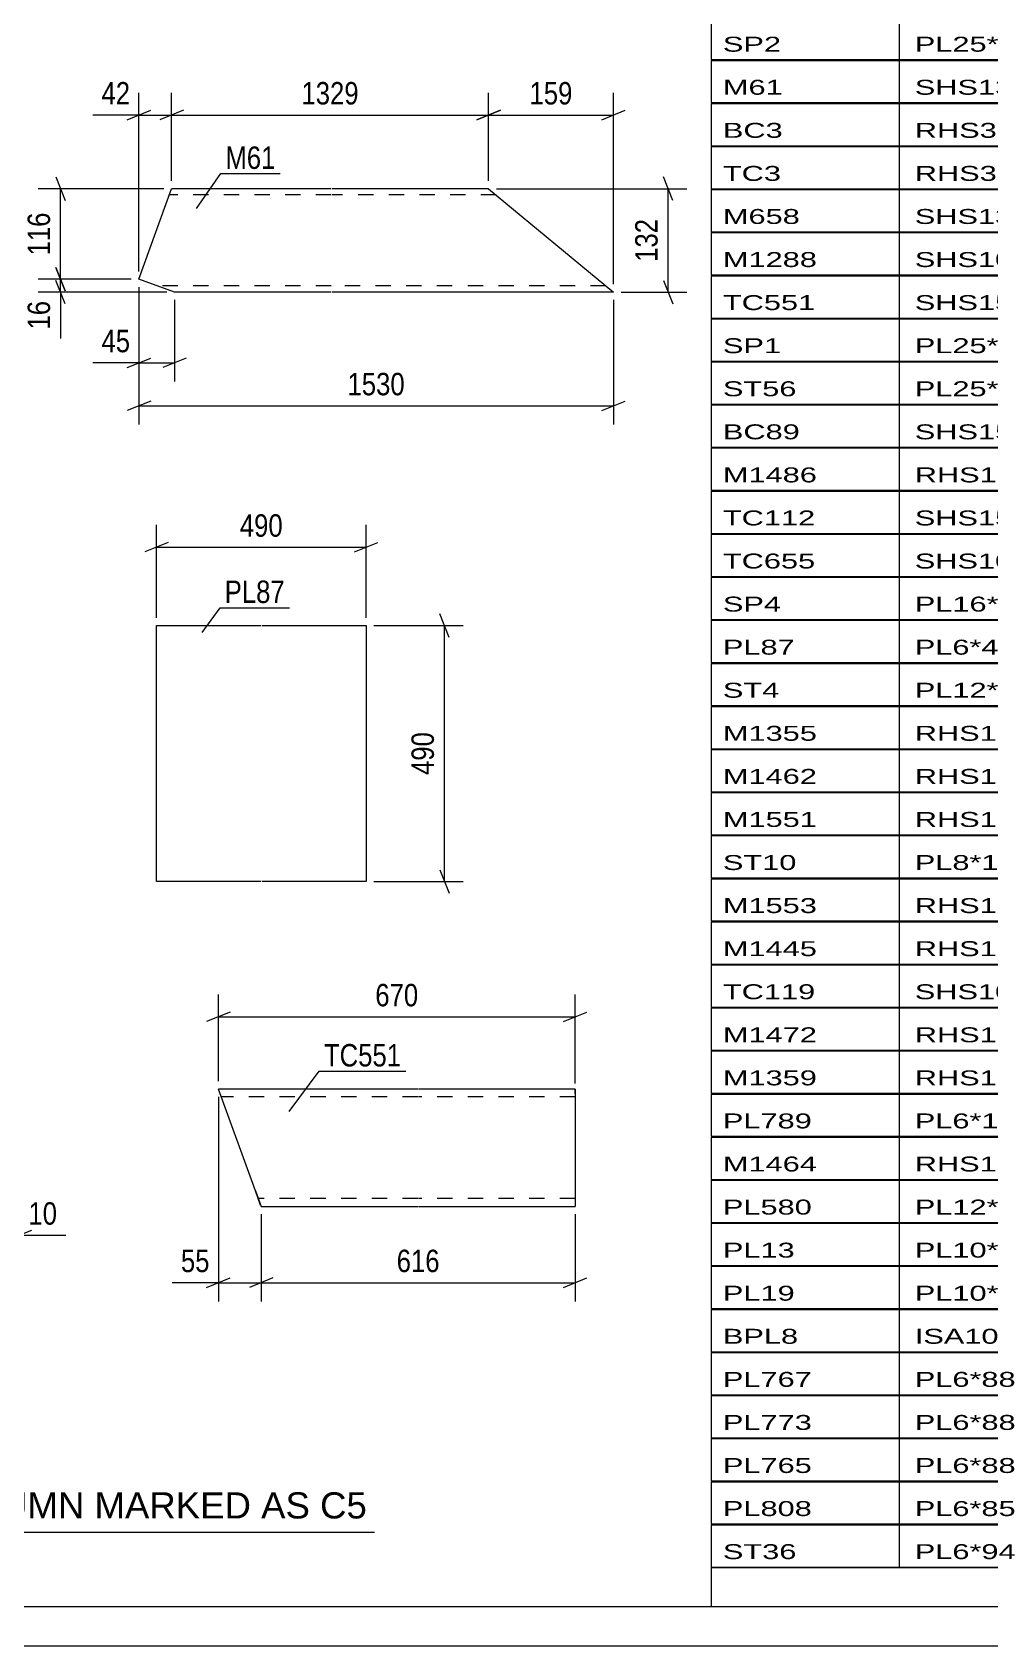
# Model space of a CAD drawing. Header units: millimetres. Extents: x 0 to 841, y 0 to 594.
# Drawn here: x 429.3 to 551.6, y 0 to 206 of the extents above; entities that cross this region are included whole.
import ezdxf

# ---------------------------------------------------------------- set-up
doc = ezdxf.new("R2010")
doc.units = ezdxf.units.MM
doc.linetypes.add('DXK_LINE_DOT2', pattern=[3.9198, 1.9599, -1.9599])
doc.styles.add('Arial', font='arial.ttf', dxfattribs={"height": 0.2})
doc.styles.add('Arial Narrow', font='ARIALN.TTF', dxfattribs={"height": 0.2})

# ---------------------------------------------------------------- blocks, each defined once
blk = doc.blocks.new('Unknown-695494452-1133')
at = {"color": 5, "linetype": 'Continuous'}
for p, q in [((5, 5), (836, 5)), ((0, 0), (841, 0))]:
    blk.add_line(p, q, dxfattribs=at)
blk = doc.blocks.new('Part-695494452-3034 - 3018')
at = {"color": 2, "linetype": 'Continuous'}
for p, q in [((442.94, 174.5), (447.11, 186.06)), ((467.49, 186.06), (447.11, 186.06)), ((487.59, 186.06), (467.59, 186.06)), ((487.59, 186.06), (503.52, 172.86)), ((447.49, 172.86), (442.94, 174.5)), ((467.49, 172.86), (447.49, 172.86)), ((503.52, 172.86), (467.59, 172.86))]:
    blk.add_line(p, q, dxfattribs=at)
at = {"color": 7, "linetype": 'DXK_LINE_DOT2'}
for p, q in [((467.49, 185.26), (446.82, 185.26)), ((488.55, 185.26), (467.59, 185.26)), ((467.49, 173.66), (445.27, 173.66)), ((502.55, 173.66), (467.59, 173.66)), ((502.27, 173.89), (502.33, 173.85)), ((502.48, 173.72), (502.55, 173.66))]:
    blk.add_line(p, q, dxfattribs=at)
blk = doc.blocks.new('Part-695494452-2014 - 1998')
at = {"color": 2, "linetype": 'Continuous'}
for p, q in [((445.18, 97.6), (445.18, 130.27)), ((445.18, 130.27), (458.52, 130.27)), ((458.62, 130.27), (471.95, 130.27)), ((471.95, 130.27), (471.95, 97.6)), ((458.52, 97.6), (445.18, 97.6)), ((471.95, 97.6), (458.62, 97.6))]:
    blk.add_line(p, q, dxfattribs=at)
blk = doc.blocks.new('Part-695494452-11382 - 11381')
at = {"color": 2, "linetype": 'Continuous'}
for p, q in [((457.81, 58.09), (453.08, 71.09)), ((478.54, 71.09), (453.08, 71.09)), ((498.64, 71.09), (478.64, 71.09)), ((498.64, 71.09), (498.64, 56.09)), ((457.81, 58.09), (458.54, 56.09)), ((458.54, 56.09), (478.54, 56.09)), ((478.64, 56.09), (498.64, 56.09))]:
    blk.add_line(p, q, dxfattribs=at)
at = {"color": 7, "linetype": 'DXK_LINE_DOT2'}
for p, q in [((478.54, 70.09), (453.44, 70.09)), ((498.64, 70.09), (478.64, 70.09)), ((498.64, 70.51), (498.64, 71.09)), ((458.48, 56.25), (457.81, 58.09)), ((478.54, 57.09), (458.18, 57.09)), ((498.64, 57.09), (478.64, 57.09))]:
    blk.add_line(p, q, dxfattribs=at)
blk = doc.blocks.new('StraightDimension-695494452-3133 - 3018')
at = {"color": 7, "linetype": 'Continuous'}
for p, q in [((511.11, 184.56), (509.91, 187.56)), ((488.59, 186.06), (512.91, 186.06)), ((510.51, 172.86), (510.51, 186.06)), ((509.91, 174.36), (511.11, 171.36)), ((504.52, 172.86), (512.91, 172.86))]:
    blk.add_line(p, q, dxfattribs=at)
at = {"color": 0}
blk.add_wipeout([(509.76, 182.8), (505.56, 182.8), (505.56, 176.12), (509.76, 176.12)], dxfattribs=at)
at = {"color": 3, "style": 'Arial Narrow'}
blk.add_text('132', height=2.863, rotation=90.0002, dxfattribs=at).set_placement((509.16, 176.72))
blk = doc.blocks.new('StraightDimension-695494452-3111 - 3018')
at = {"color": 7, "linetype": 'Continuous'}
for p, q in [((432.34, 187.56), (433.54, 184.56)), ((446.11, 186.06), (430.09, 186.06)), ((432.94, 174.5), (432.94, 186.06)), ((433.54, 173), (432.34, 176)), ((441.94, 174.5), (430.09, 174.5))]:
    blk.add_line(p, q, dxfattribs=at)
at = {"color": 0}
blk.add_wipeout([(432.19, 183.62), (427.99, 183.62), (427.99, 176.94), (432.19, 176.94)], dxfattribs=at)
at = {"color": 3, "style": 'Arial Narrow'}
blk.add_text('116', height=2.863, rotation=90.0002, dxfattribs=at).set_placement((431.59, 177.54))
blk = doc.blocks.new('StraightDimension-695494452-3054 - 3018')
at = {"color": 7, "linetype": 'Continuous'}
for p, q in [((447.11, 187.06), (447.11, 198.32)), ((487.59, 187.06), (487.59, 198.32)), ((448.61, 196.07), (445.61, 194.87)), ((486.09, 194.87), (489.09, 196.07)), ((447.11, 195.47), (487.59, 195.47))]:
    blk.add_line(p, q, dxfattribs=at)
at = {"color": 0}
blk.add_wipeout([(471.61, 196.22), (471.61, 200.42), (463.09, 200.42), (463.09, 196.22)], dxfattribs=at)
at = {"color": 3, "style": 'Arial Narrow'}
blk.add_text('1329', height=2.863, dxfattribs=at).set_placement((463.69, 196.82))
blk = doc.blocks.new('StraightDimension-695494452-3096 - 3018')
at = {"color": 7, "linetype": 'Continuous'}
for p, q in [((432.34, 176), (433.54, 173)), ((441.94, 174.5), (430.09, 174.5)), ((433.54, 171.36), (432.34, 174.36)), ((432.94, 172.86), (432.94, 174.5)), ((446.49, 172.86), (430.09, 172.86))]:
    blk.add_line(p, q, dxfattribs=at)
at = {"color": 0}
blk.add_wipeout([(432.19, 172.33), (427.99, 172.33), (427.99, 167.48), (432.19, 167.48)], dxfattribs=at)
at = {"color": 7, "linetype": 'Continuous'}
blk.add_line((432.94, 172.86), (432.94, 166.95), dxfattribs=at)
blk.add_line((432.94, 172.86), (432.94, 166.95), dxfattribs=at)
at = {"color": 3, "style": 'Arial Narrow'}
blk.add_text('16', height=2.863, rotation=90.0002, dxfattribs=at).set_placement((431.59, 168.08))
blk = doc.blocks.new('StraightDimension-695494452-3037 - 3018')
at = {"color": 7, "linetype": 'Continuous'}
for p, q in [((442.94, 175.5), (442.94, 198.32)), ((447.11, 187.06), (447.11, 198.32)), ((441.44, 194.87), (444.44, 196.07)), ((448.61, 196.07), (445.61, 194.87)), ((442.94, 195.47), (447.11, 195.47))]:
    blk.add_line(p, q, dxfattribs=at)
at = {"color": 0}
blk.add_wipeout([(442.42, 196.22), (442.42, 200.42), (437.56, 200.42), (437.56, 196.22)], dxfattribs=at)
at = {"color": 7, "linetype": 'Continuous'}
blk.add_line((442.94, 195.47), (437.04, 195.47), dxfattribs=at)
blk.add_line((442.94, 195.47), (437.04, 195.47), dxfattribs=at)
at = {"color": 3, "style": 'Arial Narrow'}
blk.add_text('42', height=2.863, dxfattribs=at).set_placement((438.16, 196.82))
blk = doc.blocks.new('StraightDimension-695494452-3078 - 3018')
at = {"color": 7, "linetype": 'Continuous'}
for p, q in [((487.59, 187.06), (487.59, 198.32)), ((503.52, 173.86), (503.52, 198.32)), ((489.09, 196.07), (486.09, 194.87)), ((502.02, 194.87), (505.02, 196.07)), ((487.59, 195.47), (503.52, 195.47))]:
    blk.add_line(p, q, dxfattribs=at)
at = {"color": 0}
blk.add_wipeout([(498.89, 196.22), (498.89, 200.42), (492.21, 200.42), (492.21, 196.22)], dxfattribs=at)
at = {"color": 3, "style": 'Arial Narrow'}
blk.add_text('159', height=2.863, dxfattribs=at).set_placement((492.81, 196.82))
blk = doc.blocks.new('StraightDimension-695494452-3155 - 3018')
at = {"color": 7, "linetype": 'Continuous'}
for p, q in [((442.94, 173.5), (442.94, 155.93)), ((503.52, 171.86), (503.52, 155.93)), ((444.44, 158.93), (441.44, 157.73)), ((502.02, 157.73), (505.02, 158.93)), ((442.94, 158.33), (503.52, 158.33))]:
    blk.add_line(p, q, dxfattribs=at)
at = {"color": 0}
blk.add_wipeout([(477.49, 159.08), (477.49, 163.28), (468.97, 163.28), (468.97, 159.08)], dxfattribs=at)
at = {"color": 3, "style": 'Arial Narrow'}
blk.add_text('1530', height=2.863, dxfattribs=at).set_placement((469.57, 159.68))
blk = doc.blocks.new('StraightDimension-695494452-3174 - 3018')
at = {"color": 7, "linetype": 'Continuous'}
for p, q in [((442.94, 173.5), (442.94, 161.43)), ((447.49, 171.86), (447.49, 161.43)), ((441.44, 163.23), (444.44, 164.43)), ((442.94, 163.83), (447.49, 163.83)), ((448.99, 164.43), (445.99, 163.23))]:
    blk.add_line(p, q, dxfattribs=at)
at = {"color": 0}
blk.add_wipeout([(442.42, 164.58), (442.42, 168.78), (437.56, 168.78), (437.56, 164.58)], dxfattribs=at)
at = {"color": 7, "linetype": 'Continuous'}
blk.add_line((442.94, 163.83), (437.04, 163.83), dxfattribs=at)
blk.add_line((442.94, 163.83), (437.04, 163.83), dxfattribs=at)
at = {"color": 3, "style": 'Arial Narrow'}
blk.add_text('45', height=2.863, dxfattribs=at).set_placement((438.16, 165.18))
blk = doc.blocks.new('StraightDimension-695494452-2017 - 1998')
at = {"color": 7, "linetype": 'Continuous'}
for p, q in [((445.18, 131.27), (445.18, 143.12)), ((471.95, 131.27), (471.95, 143.12)), ((446.68, 140.87), (443.68, 139.67)), ((445.18, 140.27), (471.95, 140.27)), ((470.45, 139.67), (473.45, 140.87))]:
    blk.add_line(p, q, dxfattribs=at)
at = {"color": 0}
blk.add_wipeout([(461.91, 141.02), (461.91, 145.22), (455.22, 145.22), (455.22, 141.02)], dxfattribs=at)
at = {"color": 3, "style": 'Arial Narrow'}
blk.add_text('490', height=2.863, dxfattribs=at).set_placement((455.82, 141.62))
blk = doc.blocks.new('StraightDimension-695494452-2028 - 1998')
at = {"color": 7, "linetype": 'Continuous'}
for p, q in [((472.95, 130.27), (484.35, 130.27)), ((482.55, 128.77), (481.35, 131.77)), ((481.95, 97.6), (481.95, 130.27)), ((481.35, 99.1), (482.55, 96.1)), ((472.95, 97.6), (484.35, 97.6))]:
    blk.add_line(p, q, dxfattribs=at)
at = {"color": 0}
blk.add_wipeout([(481.2, 117.28), (477, 117.28), (477, 110.59), (481.2, 110.59)], dxfattribs=at)
at = {"color": 3, "style": 'Arial Narrow'}
blk.add_text('490', height=2.863, rotation=90.0002, dxfattribs=at).set_placement((480.6, 111.19))
blk = doc.blocks.new('StraightDimension-695494452-11578 - 11365')
at = {"color": 7, "linetype": 'Continuous'}
for p, q in [((427.71, 72.55), (427.71, 50.02)), ((426.74, 62.55), (426.74, 50.02)), ((425.24, 51.82), (428.24, 53.02)), ((429.21, 53.02), (426.21, 51.82)), ((426.74, 52.42), (427.71, 52.42))]:
    blk.add_line(p, q, dxfattribs=at)
at = {"color": 0}
blk.add_wipeout([(433.09, 53.17), (433.09, 57.37), (428.23, 57.37), (428.23, 53.17)], dxfattribs=at)
at = {"color": 7, "linetype": 'Continuous'}
blk.add_line((427.71, 52.42), (433.61, 52.42), dxfattribs=at)
blk.add_line((427.71, 52.42), (433.61, 52.42), dxfattribs=at)
at = {"color": 3, "style": 'Arial Narrow'}
blk.add_text('10', height=2.863, dxfattribs=at).set_placement((428.83, 53.77))
blk = doc.blocks.new('StraightDimension-695494452-11906 - 11381')
at = {"color": 7, "linetype": 'Continuous'}
for p, q in [((453.08, 72.09), (453.08, 83.15)), ((498.64, 71.8), (498.64, 83.15)), ((454.58, 80.9), (451.58, 79.7)), ((497.14, 79.7), (500.14, 80.9)), ((453.08, 80.3), (498.64, 80.3))]:
    blk.add_line(p, q, dxfattribs=at)
at = {"color": 0}
blk.add_wipeout([(479.2, 81.05), (479.2, 85.25), (472.52, 85.25), (472.52, 81.05)], dxfattribs=at)
at = {"color": 3, "style": 'Arial Narrow'}
blk.add_text('670', height=2.863, dxfattribs=at).set_placement((473.12, 81.65))
blk = doc.blocks.new('StraightDimension-695494452-11871 - 11381')
at = {"color": 7, "linetype": 'Continuous'}
for p, q in [((458.54, 55.09), (458.54, 43.96)), ((498.64, 55.09), (498.64, 43.96)), ((460.04, 46.96), (457.04, 45.76)), ((458.54, 46.36), (498.64, 46.36)), ((497.14, 45.76), (500.14, 46.96))]:
    blk.add_line(p, q, dxfattribs=at)
at = {"color": 0}
blk.add_wipeout([(481.93, 47.11), (481.93, 51.31), (475.25, 51.31), (475.25, 47.11)], dxfattribs=at)
at = {"color": 3, "style": 'Arial Narrow'}
blk.add_text('616', height=2.863, dxfattribs=at).set_placement((475.85, 47.71))
blk = doc.blocks.new('StraightDimension-695494452-11872 - 11381')
at = {"color": 7, "linetype": 'Continuous'}
for p, q in [((453.08, 70.09), (453.08, 43.96)), ((458.54, 55.09), (458.54, 43.96)), ((451.58, 45.76), (454.58, 46.96)), ((453.08, 46.36), (458.54, 46.36)), ((460.04, 46.96), (457.04, 45.76))]:
    blk.add_line(p, q, dxfattribs=at)
at = {"color": 0}
blk.add_wipeout([(452.56, 47.11), (452.56, 51.31), (447.7, 51.31), (447.7, 47.11)], dxfattribs=at)
at = {"color": 7, "linetype": 'Continuous'}
blk.add_line((453.08, 46.36), (447.17, 46.36), dxfattribs=at)
blk.add_line((453.08, 46.36), (447.17, 46.36), dxfattribs=at)
at = {"color": 3, "style": 'Arial Narrow'}
blk.add_text('55', height=2.863, dxfattribs=at).set_placement((448.3, 47.71))
blk = doc.blocks.new('Unknown-695494452-27538')
at = {"color": 7, "linetype": 'Continuous'}
for p, q in [((516, 207.95), (516, 202.55)), ((540, 208), (540, 202.5)), ((516, 202.55), (676, 202.55)), ((516, 202.45), (516, 197.05)), ((516, 202.45), (676, 202.45)), ((540, 202.5), (540, 197)), ((516, 197.05), (676, 197.05)), ((516, 196.95), (516, 191.55)), ((516, 196.95), (676, 196.95)), ((540, 197), (540, 191.5)), ((516, 191.55), (676, 191.55)), ((516, 191.45), (516, 186.05)), ((516, 191.45), (676, 191.45)), ((540, 191.5), (540, 186)), ((516, 186.05), (676, 186.05)), ((516, 185.95), (516, 180.55)), ((516, 185.95), (676, 185.95)), ((540, 186), (540, 180.5)), ((516, 180.55), (676, 180.55)), ((516, 180.45), (516, 175.05)), ((516, 180.45), (676, 180.45)), ((540, 180.5), (540, 175)), ((516, 175.05), (676, 175.05)), ((516, 174.95), (516, 169.55)), ((516, 174.95), (676, 174.95)), ((540, 175), (540, 169.5)), ((516, 169.55), (676, 169.55)), ((516, 169.45), (516, 164.05)), ((516, 169.45), (676, 169.45)), ((540, 169.5), (540, 164)), ((516, 164.05), (676, 164.05)), ((516, 163.95), (516, 158.55)), ((516, 163.95), (676, 163.95)), ((540, 164), (540, 158.5)), ((516, 158.55), (676, 158.55)), ((516, 158.45), (516, 153.05)), ((516, 158.45), (676, 158.45)), ((540, 158.5), (540, 153)), ((516, 153.05), (676, 153.05)), ((516, 152.95), (516, 147.55)), ((516, 152.95), (676, 152.95)), ((540, 153), (540, 147.5)), ((516, 147.55), (676, 147.55)), ((516, 147.45), (516, 142.05)), ((516, 147.45), (676, 147.45)), ((540, 147.5), (540, 142)), ((516, 142.05), (676, 142.05)), ((516, 141.95), (516, 136.55)), ((516, 141.95), (676, 141.95)), ((540, 142), (540, 136.5)), ((516, 136.55), (676, 136.55)), ((516, 136.45), (516, 131.05)), ((516, 136.45), (676, 136.45)), ((540, 136.5), (540, 131)), ((516, 131.05), (676, 131.05)), ((516, 130.95), (516, 125.55)), ((516, 130.95), (676, 130.95)), ((540, 131), (540, 125.5)), ((516, 125.55), (676, 125.55)), ((516, 125.45), (516, 120.05)), ((516, 125.45), (676, 125.45)), ((540, 125.5), (540, 120)), ((516, 120.05), (676, 120.05)), ((516, 119.95), (516, 114.55)), ((516, 119.95), (676, 119.95)), ((540, 120), (540, 114.5)), ((516, 114.55), (676, 114.55)), ((516, 114.45), (516, 109.05)), ((516, 114.45), (676, 114.45)), ((540, 114.5), (540, 109)), ((516, 109.05), (676, 109.05)), ((516, 108.95), (516, 103.55)), ((516, 108.95), (676, 108.95)), ((540, 109), (540, 103.5)), ((516, 103.55), (676, 103.55)), ((516, 103.45), (516, 98.05)), ((516, 103.45), (676, 103.45)), ((540, 103.5), (540, 98)), ((516, 98.05), (676, 98.05)), ((516, 97.95), (516, 92.55)), ((516, 97.95), (676, 97.95)), ((540, 98), (540, 92.5)), ((516, 92.55), (676, 92.55)), ((516, 92.45), (516, 87.05)), ((516, 92.45), (676, 92.45)), ((540, 92.5), (540, 87)), ((516, 87.05), (676, 87.05)), ((516, 86.95), (516, 81.55)), ((516, 86.95), (676, 86.95)), ((540, 87), (540, 81.5)), ((516, 81.55), (676, 81.55)), ((516, 81.45), (516, 76.05)), ((516, 81.45), (676, 81.45)), ((540, 81.5), (540, 76)), ((516, 76.05), (676, 76.05)), ((516, 75.95), (516, 70.55)), ((516, 75.95), (676, 75.95)), ((540, 76), (540, 70.5)), ((516, 70.55), (676, 70.55)), ((516, 70.45), (516, 65.05)), ((516, 70.45), (676, 70.45)), ((540, 70.5), (540, 65)), ((516, 65.05), (676, 65.05)), ((516, 64.95), (516, 59.55)), ((516, 64.95), (676, 64.95)), ((540, 65), (540, 59.5)), ((516, 59.55), (676, 59.55)), ((516, 59.45), (516, 54.05)), ((516, 59.45), (676, 59.45)), ((540, 59.5), (540, 54)), ((516, 54.05), (676, 54.05)), ((516, 53.95), (516, 48.55)), ((516, 53.95), (676, 53.95)), ((540, 54), (540, 48.5)), ((516, 48.55), (676, 48.55)), ((516, 48.45), (516, 43.05)), ((516, 48.45), (676, 48.45)), ((540, 48.5), (540, 43)), ((516, 43.05), (676, 43.05)), ((516, 42.95), (516, 37.55)), ((516, 42.95), (676, 42.95)), ((540, 43), (540, 37.5)), ((516, 37.55), (676, 37.55)), ((516, 37.45), (516, 32.05)), ((516, 37.45), (676, 37.45)), ((540, 37.5), (540, 32)), ((516, 32.05), (676, 32.05)), ((516, 31.95), (516, 26.55)), ((516, 31.95), (676, 31.95)), ((540, 32), (540, 26.5)), ((516, 26.55), (676, 26.55)), ((516, 26.45), (516, 21.05)), ((516, 26.45), (676, 26.45)), ((540, 26.5), (540, 21)), ((516, 21.05), (676, 21.05)), ((516, 20.95), (516, 15.55)), ((516, 20.95), (676, 20.95)), ((540, 21), (540, 15.5)), ((516, 15.55), (676, 15.55)), ((516, 15.45), (516, 10.05)), ((516, 15.45), (676, 15.45)), ((540, 15.5), (540, 10)), ((516, 10.05), (676, 10.05)), ((516, 10), (676, 10)), ((516, 10), (516, 5)), ((516, 5), (676, 5))]:
    blk.add_line(p, q, dxfattribs=at)
at = {"color": 7, "linetype": 'Continuous', "style": 'Arial Narrow', "width": 1.794707}
for s, height, p in [('SP2', 1.909, (517.5, 203.56)), ('PL25*440', 1.909, (542, 203.56)), ('M61', 1.909, (517.5, 198.06)), ('SHS132*8', 1.909, (542, 198.06)), ('BC3', 1.909, (517.5, 192.56)), ('RHS300*200*12', 1.9089, (542, 192.56)), ('TC3', 1.909, (517.5, 187.06)), ('RHS300*200*12', 1.9089, (542, 187.06)), ('M658', 1.909, (517.5, 181.56)), ('SHS132*8', 1.909, (542, 181.56)), ('M1288', 1.909, (517.5, 176.06)), ('SHS100*6', 1.909, (542, 176.06)), ('TC551', 1.909, (517.5, 170.56)), ('SHS150*10', 1.909, (542, 170.56)), ('SP1', 1.909, (517.5, 165.06)), ('PL25*300', 1.909, (542, 165.06)), ('ST56', 1.909, (517.5, 159.56)), ('PL25*150', 1.909, (542, 159.56)), ('BC89', 1.909, (517.5, 154.06)), ('SHS150*6', 1.909, (542, 154.06)), ('M1486', 1.909, (517.5, 148.56)), ('RHS100*100*6', 1.9089, (542, 148.56)), ('TC112', 1.909, (517.5, 143.06)), ('SHS150*10', 1.909, (542, 143.06)), ('TC655', 1.909, (517.5, 137.56)), ('SHS100*6', 1.909, (542, 137.56)), ('SP4', 1.909, (517.5, 132.06)), ('PL16*325', 1.909, (542, 132.06)), ('PL87', 1.909, (517.5, 126.56)), ('PL6*490', 1.909, (542, 126.56)), ('ST4', 1.909, (517.5, 121.06)), ('PL12*120', 1.909, (542, 121.06)), ('M1355', 1.909, (517.5, 115.56)), ('RHS100*100*6', 1.9089, (542, 115.56)), ('M1462', 1.909, (517.5, 110.06)), ('RHS100*100*6', 1.9089, (542, 110.06)), ('M1551', 1.909, (517.5, 104.56)), ('RHS100*100*6', 1.9089, (542, 104.56)), ('ST10', 1.909, (517.5, 99.06)), ('PL8*100', 1.909, (542, 99.06)), ('M1553', 1.909, (517.5, 93.56)), ('RHS100*100*6', 1.9089, (542, 93.56)), ('M1445', 1.909, (517.5, 88.06)), ('RHS100*100*6', 1.9089, (542, 88.06)), ('TC119', 1.909, (517.5, 82.56)), ('SHS100*6', 1.909, (542, 82.56)), ('M1472', 1.909, (517.5, 77.06)), ('RHS100*100*6', 1.9089, (542, 77.06)), ('M1359', 1.909, (517.5, 71.56)), ('RHS100*100*6', 1.9089, (542, 71.56)), ('PL789', 1.909, (517.5, 66.06)), ('PL6*180', 1.909, (542, 66.06)), ('M1464', 1.909, (517.5, 60.56)), ('RHS100*100*6', 1.9089, (542, 60.56)), ('PL580', 1.909, (517.5, 55.06)), ('PL12*120', 1.909, (542, 55.06)), ('PL13', 1.909, (517.5, 49.56)), ('PL10*152', 1.909, (542, 49.56)), ('PL19', 1.909, (517.5, 44.06)), ('PL10*170', 1.909, (542, 44.06)), ('BPL8', 1.909, (517.5, 38.56)), ('ISA100X100X6', 1.9089, (542, 38.56)), ('PL767', 1.909, (517.5, 33.06)), ('PL6*88', 1.909, (542, 33.06)), ('PL773', 1.909, (517.5, 27.56)), ('PL6*88', 1.909, (542, 27.56)), ('PL765', 1.909, (517.5, 22.06)), ('PL6*88', 1.909, (542, 22.06)), ('PL808', 1.909, (517.5, 16.56)), ('PL6*85', 1.909, (542, 16.56)), ('ST36', 1.909, (517.5, 11.06)), ('PL6*94', 1.909, (542, 11.06))]:
    blk.add_text(s, height=height, dxfattribs=at).set_placement(p)
blk = doc.blocks.new('Unknown-695494452-27539')
at = {"color": 7, "linetype": 'Continuous'}
blk.add_line((403, 14.5), (473, 14.5), dxfattribs=at)
at = {"color": 7, "style": 'Arial'}
blk.add_text('ONE-COLUMN MARKED AS C5', height=3.3428, dxfattribs=at).set_placement((404.06, 16.25))
blk = doc.blocks.new('Mark-695494452-3030 - 3018')
at = {"color": 0}
blk.add_wipeout([(460.37, 188.59), (460.37, 191.59), (453.98, 191.59), (453.98, 188.59)], dxfattribs=at)
blk.add_wipeout([(460.37, 188.59), (460.37, 191.59), (453.98, 191.59), (453.98, 188.59)], dxfattribs=at)
at = {"color": 30, "linetype": 'Continuous'}
for p, q in [((450.29, 183.54), (453.38, 187.99)), ((453.38, 187.99), (460.97, 187.99))]:
    blk.add_line(p, q, dxfattribs=at)
at = {"color": 3, "style": 'Arial Narrow'}
blk.add_text('M61', height=2.863, dxfattribs=at).set_placement((453.98, 188.59))
blk = doc.blocks.new('Mark-695494452-2010 - 1998')
at = {"color": 0}
blk.add_wipeout([(461.57, 133.16), (461.57, 136.16), (453.89, 136.16), (453.89, 133.16)], dxfattribs=at)
blk.add_wipeout([(461.57, 133.16), (461.57, 136.16), (453.89, 136.16), (453.89, 133.16)], dxfattribs=at)
at = {"color": 30, "linetype": 'Continuous'}
for p, q in [((451.02, 129.4), (453.29, 132.56)), ((453.29, 132.56), (462.17, 132.56))]:
    blk.add_line(p, q, dxfattribs=at)
at = {"color": 3, "style": 'Arial Narrow'}
blk.add_text('PL87', height=2.863, dxfattribs=at).set_placement((453.89, 133.16))
blk = doc.blocks.new('Mark-695494452-11398 - 11381')
at = {"color": 0}
blk.add_wipeout([(476.43, 73.97), (476.43, 76.97), (466.56, 76.97), (466.56, 73.97)], dxfattribs=at)
blk.add_wipeout([(476.43, 73.97), (476.43, 76.97), (466.56, 76.97), (466.56, 73.97)], dxfattribs=at)
at = {"color": 30, "linetype": 'Continuous'}
for p, q in [((462.12, 68.21), (465.96, 73.37)), ((465.96, 73.37), (477.03, 73.37))]:
    blk.add_line(p, q, dxfattribs=at)
at = {"color": 3, "style": 'Arial Narrow'}
blk.add_text('TC551', height=2.863, dxfattribs=at).set_placement((466.56, 73.97))

msp = doc.modelspace()

# ---------------------------------------------------------------- block references
for name in ['Unknown-695494452-1133', 'Unknown-695494452-27538', 'Part-695494452-3034 - 3018', 'Part-695494452-2014 - 1998', 'Part-695494452-11382 - 11381', 'Unknown-695494452-27539']:
    msp.add_blockref(name, (0, 0))

# ---------------------------------------------------------------- next in the draw order: block references
for name in ['StraightDimension-695494452-3111 - 3018', 'StraightDimension-695494452-3133 - 3018', 'StraightDimension-695494452-2017 - 1998', 'StraightDimension-695494452-11906 - 11381', 'StraightDimension-695494452-11578 - 11365', 'StraightDimension-695494452-11871 - 11381']:
    msp.add_blockref(name, (0, 0))

# ---------------------------------------------------------------- next in the draw order: block references
for name in ['StraightDimension-695494452-3054 - 3018', 'StraightDimension-695494452-3096 - 3018', 'Mark-695494452-2010 - 1998', 'StraightDimension-695494452-2028 - 1998', 'Mark-695494452-11398 - 11381', 'StraightDimension-695494452-11872 - 11381']:
    msp.add_blockref(name, (0, 0))

# ---------------------------------------------------------------- next in the draw order: block references
for name in ['StraightDimension-695494452-3037 - 3018', 'StraightDimension-695494452-3078 - 3018', 'Mark-695494452-3030 - 3018']:
    msp.add_blockref(name, (0, 0))

# ---------------------------------------------------------------- next in the draw order: block references
msp.add_blockref('StraightDimension-695494452-3155 - 3018', (0, 0))

# ---------------------------------------------------------------- next in the draw order: block references
msp.add_blockref('StraightDimension-695494452-3174 - 3018', (0, 0))

doc.saveas('drawing.dxf')
